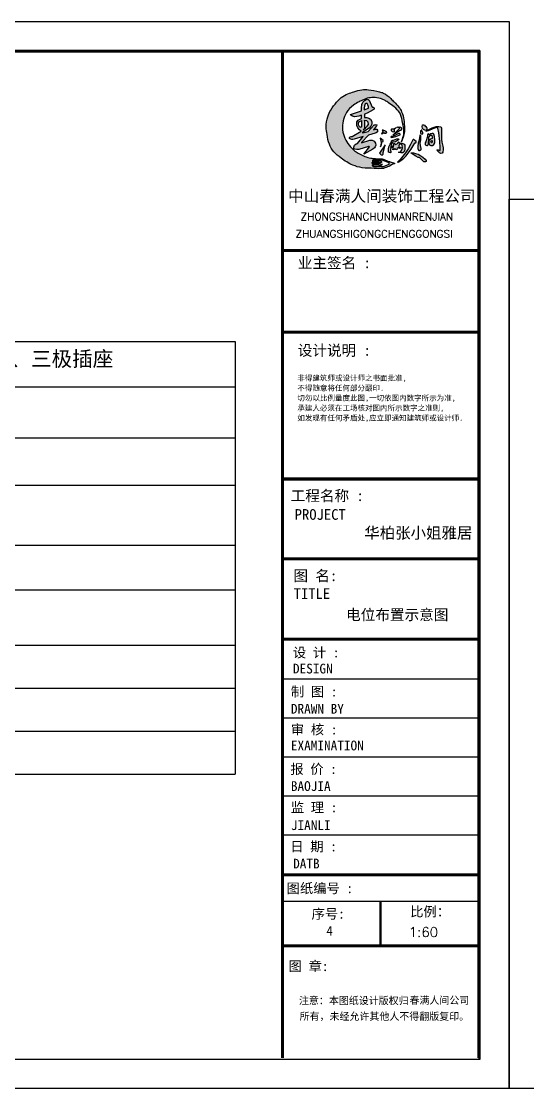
# Model space of a CAD drawing. Header units: millimetres. Extents: x 71641 to 191108, y -23091 to 29972.
# Drawn here: x 107684 to 115741, y 13003 to 29972 of the extents above; entities that cross this region are included whole.
import ezdxf

# ---------------------------------------------------------------- set-up
doc = ezdxf.new("R2010")
doc.units = ezdxf.units.MM
doc.layers.add('00', color=1, linetype='Continuous')
doc.layers.add('家具', color=40, linetype='Continuous')
doc.styles.add('2121212', font='SIMFANG.TTF', dxfattribs={"height": 180})
doc.styles.add('ROMAND', font='romand.shx', dxfattribs={"height": 100})
doc.styles.get("Standard").update_dxf_attribs({"font": 'SimSun.ttf', "height": 150})
doc.styles.add('STYLE-50B', font='SimSun.ttf', dxfattribs={"width": 0.766, "height": 150})

msp = doc.modelspace()

# ---------------------------------------------------------------- hatches: boundary and pattern name
at = {"layer": '00', "lineweight": -2}
h = msp.add_hatch(color=8, dxfattribs=at)
edge = h.paths.add_edge_path()
edge.add_spline(control_points=[(113119.9, 27836.4), (113100.7, 27844.5), (113056.4, 27866.1), (112977.8, 27917.8), (112895.4, 27999.8), (112847.7, 28075.5), (112830, 28116.1), (112829.2, 28117.8)], knot_values=[22078.9086952, 22078.9086952, 22078.9086952, 22078.9086952, 22412.0370462, 22864.4170592, 23573.3523889, 24248.6635149, 24278.3398716, 24278.3398716, 24278.3398716, 24278.3398716], degree=3, periodic=0)
edge.add_line((112829.2, 28117.8), (112564.6, 28087.7))
edge.add_spline(control_points=[(112564.6, 28087.7), (112570.1, 28064.1), (112589.9, 27996.2), (112653.3, 27888.6), (112788, 27783.2), (112933.6, 27685.4), (113059.3, 27652), (113114.1, 27644.6), (113118.6, 27644)], knot_values=[12526.9809667, 12526.9809667, 12526.9809667, 12526.9809667, 12912.7637596, 13656.4430566, 14467.9260646, 15619.1992168, 16432.6725192, 16505.4951903, 16505.4951903, 16505.4951903, 16505.4951903], degree=3, periodic=0)
edge.add_line((113118.6, 27644), (113119.9, 27836.4))
edge = h.paths.add_edge_path()
edge.add_spline(control_points=[(112829.2, 28117.8), (112811.5, 28159), (112787.7, 28250), (112796.1, 28391.4), (112837.1, 28494.5), (112872.7, 28544.3), (112881.4, 28555.3)], knot_values=[24278.3398716, 24278.3398716, 24278.3398716, 24278.3398716, 24990.7579804, 25753.8532453, 26502.7717877, 26725.4830868, 26725.4830868, 26725.4830868, 26725.4830868], degree=3, periodic=0)
edge.add_line((112881.4, 28555.3), (112706.5, 28694.4))
edge.add_spline(control_points=[(112706.5, 28694.4), (112704.5, 28692.1), (112667.8, 28650.9), (112611, 28575.8), (112550.1, 28442.8), (112527.5, 28307.6), (112546.1, 28184.4), (112557.9, 28115.9), (112564.6, 28087.7)], knot_values=[9052.7268521, 9052.7268521, 9052.7268521, 9052.7268521, 9101.9442126, 9929.8603525, 10544.1641473, 11423.717054, 12065.4848554, 12526.9809667, 12526.9809667, 12526.9809667, 12526.9809667], degree=3, periodic=0)
edge.add_line((112564.6, 28087.7), (112829.2, 28117.8))
edge = h.paths.add_edge_path()
edge.add_spline(control_points=[(112881.4, 28555.3), (112906.6, 28587), (112962.4, 28639.2), (113037.8, 28683.4), (113111.2, 28720.3), (113185.7, 28752.1), (113285.8, 28765.4), (113350.6, 28757.2), (113381.2, 28749.3)], knot_values=[26725.4830868, 26725.4830868, 26725.4830868, 26725.4830868, 27368.2238383, 27920.7840449, 28117.8006108, 28678.8842619, 29205.0827509, 29708.3000332, 29708.3000332, 29708.3000332, 29708.3000332], degree=3, periodic=0)
edge.add_line((113381.2, 28749.3), (113405.8, 28844.9))
edge.add_spline(control_points=[(113405.8, 28844.9), (113397.7, 28846.9), (113331.2, 28862.1), (113231.9, 28887), (113092.1, 28891.3), (112985.8, 28852), (112871.4, 28824.1), (112778.4, 28768.9), (112727.4, 28717.6), (112706.5, 28694.4)], knot_values=[5035.9376392, 5035.9376392, 5035.9376392, 5035.9376392, 5168.8232729, 6115.2202096, 6678.484335, 7362.5690304, 7901.5705561, 8555.1500836, 9052.7268521, 9052.7268521, 9052.7268521, 9052.7268521], degree=3, periodic=0)
edge.add_line((112706.5, 28694.4), (112881.4, 28555.3))
edge = h.paths.add_edge_path()
edge.add_spline(control_points=[(113381.2, 28749.3), (113386.6, 28747.9), (113417.6, 28739.2), (113467.9, 28717.7), (113539.4, 28669.6), (113620.9, 28609), (113716, 28524.3), (113745.3, 28386.3), (113764.5, 28281.6), (113771.2, 28210.2), (113769, 28167.2), (113763.7, 28137.6), (113724.1, 28041.3), (113733.4, 28061.2), (113746.3, 28088.7), (113767.5, 28148.9), (113787.4, 28240.6), (113777.2, 28327.3), (113771, 28424.6), (113746.1, 28521.1), (113689.5, 28617.6), (113625.5, 28684.6), (113544.7, 28760.7), (113478.6, 28824.1), (113418.7, 28841.6), (113405.8, 28844.9)], knot_values=[29708.3000332, 29708.3000332, 29708.3000332, 29708.3000332, 29797.0162022, 30219.3345306, 30576.0661067, 31166.9612237, 31854.6098261, 32527.8054293, 33346.1453938, 33558.6889849, 33686.8261365, 33998.2932747, 34349.980564, 34349.980564, 34349.980564, 34833.9894066, 35367.4572126, 35826.6747996, 36215.8320466, 36925.9391555, 37388.482191, 37988.7411764, 38391.3759612, 39174.8490406, 39385.9182032, 39385.9182032, 39385.9182032, 39385.9182032], degree=3, periodic=0)
edge.add_line((113405.8, 28844.9), (113381.2, 28749.3))
h = msp.add_hatch(color=8, dxfattribs=at)
h.paths.add_polyline_path([(113240.2, 28415.6), (113212.4, 28434.7), (113182.9, 28441.6), (113144.7, 28441.6), (113143, 28498.8), (113188.1, 28514.4), (113281.8, 28563), (113297.4, 28575.1), (113295.7, 28595.9), (113283.5, 28606.3), (113266.2, 28609.8), (113215.9, 28719), (113203.7, 28729.5), (113188.1, 28732.9), (113169, 28731.2), (113143, 28715.6), (113117, 28689.6), (113103.1, 28648), (113096.1, 28599.4), (113094.4, 28547.4), (112920.9, 28491.9), (112924.4, 28479.8), (112953.9, 28462.4), (112986.8, 28455.5), (113019.8, 28459), (113052.8, 28464.2), (113096.1, 28479.8), (113096.1, 28427.7), (113075.3, 28419.1), (113042.3, 28400), (113023.3, 28372.3), (113019.8, 28344.5), (113021.5, 28316.8), (113037.1, 28280.4), (113066.6, 28247.4), (113089.2, 28226.6), (112946.9, 28143.4), (112933, 28139.9), (112915.7, 28138.2), (112903.5, 28127.8), (112903.5, 28112.2), (112924.4, 28098.3), (112943.4, 28094.8), (112960.8, 28094.8), (112981.6, 28098.3), (113122.2, 28139.9), (113031.9, 28032.4), (113009.4, 28027.2), (112986.8, 28004.7), (112974.7, 27970), (112974.7, 27947.4), (112992, 27938.8), (113019.8, 27937), (113054.5, 27937), (113207.2, 27982.1), (113219.3, 27980.4), (113221.1, 27976.9), (113132.6, 27860.7), (113278.3, 27942.2), (113302.6, 27963), (113316.5, 27978.6), (113326.9, 28002.9), (113321.7, 28037.6), (113297.4, 28067.1), (113267.9, 28081), (113231.5, 28084.4), (113096.1, 28042.8), (113096.1, 28044.5), (113205.5, 28164.2), (113316.5, 28195.4), (113330.4, 28202.3), (113349.5, 28217.9), (113353, 28243.9), (113339.1, 28257.8), (113318.2, 28257.8), (113287, 28247.4), (113337.3, 28311.6), (113339.1, 28325.4), (113328.7, 28330.6), (113311.3, 28328.9), (113295.7, 28325.4), (113202, 28223.1), (113137.8, 28204.1), (113108.3, 28198.9), (113108.3, 28202.3), (113162.1, 28237), (113217.6, 28275.2), (113247.1, 28308.1), (113259.3, 28337.6), (113259.3, 28377.5)])
h.paths.add_polyline_path([(113203.7, 28370.5), (113205.5, 28334.1), (113188.1, 28308.1), (113158.6, 28280.4), (113140.5, 28264.7), (113134.3, 28256.1), (113120.4, 28247.4), (113140.5, 28264.7), (113143, 28268.2), (113144.7, 28290.8), (113146.5, 28400), (113146.5, 28398.3), (113182.9, 28389.6)], flags=16)
h.paths.add_polyline_path([(113096.1, 28332.4), (113094.4, 28308.1), (113089.2, 28290.8), (113087.5, 28283.8), (113066.6, 28297.7), (113054.5, 28316.8), (113047.6, 28337.6), (113051, 28356.7), (113064.9, 28377.5), (113090.9, 28391.3), (113097.9, 28396.5)], flags=16)
h.paths.add_polyline_path([(113141.3, 28563), (113139.5, 28590.7), (113143, 28627.1), (113153.4, 28658.4), (113167.3, 28663.6), (113184.6, 28663.6), (113198.5, 28646.2), (113205.5, 28613.3), (113207.2, 28592.5)], flags=16)
h = msp.add_hatch(color=8, dxfattribs=at)
h.paths.add_polyline_path([(113694.8, 28162.4), (113712.1, 28165.9), (113713.9, 28178.1), (113712.1, 28179.8), (113698.3, 28186.7), (113686.1, 28186.7), (113661.8, 28178.1), (113628.9, 28157.2), (113588.9, 28143.4), (113575.1, 28139.9), (113568.1, 28139.9), (113562.9, 28136.4), (113568.1, 28127.8), (113602.8, 28129.5), (113642.7, 28141.6)])
h.paths.add_polyline_path([(113654.9, 28219.7), (113594.1, 28164.2), (113606.3, 28167.6), (113700, 28231.8), (113717.3, 28238.7), (113733, 28257.8), (113729.5, 28283.8), (113708.7, 28294.2), (113678, 28290), (113670.5, 28285.6), (113700, 28283.6), (113700, 28268.2)])
h.paths.add_polyline_path([(113588.9, 28216.2), (113606.3, 28212.7), (113616.7, 28214.5), (113618.4, 28228.3), (113615, 28238.7), (113616.7, 28250.9), (113627.1, 28261.3), (113654.9, 28283.8), (113609.8, 28263), (113602.8, 28261.3), (113587.2, 28261.3), (113580.3, 28264.8), (113571.6, 28259.5), (113573.3, 28233.5)])
h.paths.add_polyline_path([(113467.5, 28231.8), (113443.2, 28243.9), (113425.8, 28243.9), (113436.2, 28226.6), (113438, 28217.9), (113413.7, 28183.3), (113432.8, 28186.7), (113451.9, 28204.1), (113469.2, 28191.9), (113483.1, 28191.9), (113495.2, 28200.6), (113497, 28207.5), (113488.3, 28221.4)])
h.paths.add_polyline_path([(113394.6, 28115.6), (113394.6, 28113.9), (113408.5, 28048), (113408.5, 28037.6), (113406.7, 28011.6), (113399.8, 27976.9), (113417.2, 28015.1), (113425.8, 28056.7), (113439.7, 28063.6), (113443.2, 28072.3), (113441.4, 28079.2)])
h.paths.add_polyline_path([(113384.2, 27878.1), (113398.1, 27860.7), (113408.5, 27848.6), (113424.1, 27846.9), (113441.4, 27859), (113441.4, 27885), (113474.4, 28006.4)])
h.paths.add_polyline_path([(113687.8, 28086.2), (113693.1, 28098.3), (113677.4, 28105.2), (113656.6, 28105.2), (113630.6, 28091.4), (113606.3, 28081), (113597.6, 28084.4), (113571.6, 28072.3), (113575.1, 28063.6), (113585.5, 28056.7), (113582, 28051.5), (113573.3, 28049.7), (113554.2, 28022), (113533.4, 27978.6), (113524.7, 27940.5), (113526.5, 27893.7), (113540.4, 27885), (113556, 27883.3), (113562.9, 27888.5), (113561.2, 27904.1), (113557.7, 27918), (113559.4, 27952.6), (113606.3, 27989.1), (113599.4, 27957.8), (113594.1, 27931.8), (113606.3, 27933.6), (113615, 27935.3), (113628.9, 27950.9), (113641, 27935.3), (113656.6, 27931.8), (113665.3, 27938.8), (113660.1, 27949.2), (113667, 27954.4), (113679.2, 27961.3), (113684.4, 27966.5), (113693.1, 27957.8), (113703.5, 27952.6), (113719.1, 27956.1), (113722.6, 27963), (113717.3, 27970), (113708.7, 27973.4), (113689.6, 27980.4), (113693.1, 27992.5), (113703.5, 28018.5), (113726, 28018.5), (113745.1, 28002.9), (113750.3, 27959.6), (113739.9, 27931.8), (113720.8, 27904.1), (113701.7, 27893.7), (113684.4, 27890.2), (113694.8, 27885), (113724.3, 27879.8), (113755.5, 27883.3), (113778.1, 27909.3), (113788.5, 27945.7), (113785, 28001.2), (113772.9, 28020.3), (113753.8, 28032.4), (113738.2, 28037.6), (113705.2, 28037.6), (113700, 28046.3), (113687.8, 28054.9), (113677.4, 28053.2), (113677.4, 28048), (113677.4, 28034.1), (113637.5, 28013.3), (113634.1, 28022), (113618.4, 28034.1), (113613.2, 28028.9), (113613.2, 28022), (113613.2, 28004.7), (113578.5, 27982.1), (113561.2, 27964.8), (113562.9, 27976.9), (113568.1, 28011.6), (113583.7, 28041.1), (113597.6, 28051.5), (113639.3, 28058.4)])
h = msp.add_hatch(color=8, dxfattribs=at)
h.paths.add_polyline_path([(113796, 27883.7), (113756.2, 27828.2), (113711.2, 27775.7), (113675.2, 27738.2), (113671.4, 27735.9), (113669.2, 27732.2), (113678.2, 27730.7), (113692.4, 27738.2), (113724, 27758.4), (113771.2, 27798.9), (113807.3, 27834.9), (113841.1, 27875.4), (113888.3, 27941.4), (113916.9, 27991.7), (113946.2, 28033), (113967.9, 28053.2), (113966.3, 28058.5), (113940.1, 28085.5), (113931.9, 28088.5), (113928.1, 28091.5), (113918.4, 28091.5), (113911.6, 28086.2), (113905.6, 28078), (113876.3, 28016.4), (113838.1, 27947.4)])
h.paths.add_polyline_path([(113956.7, 27871.7), (113922.9, 27879.9), (113901.1, 27883.7), (113886.1, 27883.7), (113885.3, 27880.7), (113889.1, 27877.7), (113920.6, 27855.9), (113961.9, 27826.7), (113999.4, 27807.2), (114011.5, 27804.9), (114022, 27799.7), (114043.7, 27783.2), (114073, 27753.2), (114090.3, 27738.2), (114105.3, 27737.4), (114113.6, 27738.2), (114123.3, 27746.4), (114124.8, 27759.2), (114109.8, 27779.4), (114073.8, 27811.7), (114039.2, 27836.4), (113997.2, 27858.2)])
h.paths.add_polyline_path([(113991.9, 27951.2), (113996.7, 27933.7), (114007.4, 27921.1), (114021, 27920.2), (114035.5, 27926), (114045.2, 27935.7), (114045.2, 27952.1), (114034.6, 27996.7), (114031.7, 28037.4), (114038.4, 28086.8), (114042.3, 28119.8), (114042.3, 28136.2), (114038.4, 28150.8), (114034.6, 28159.5), (114030.7, 28162.4), (114026.8, 28160.5), (114019, 28122.7), (114007.4, 28066.5), (113999.7, 28033.5), (113991.9, 27989)])
h.paths.add_polyline_path([(114071.4, 28205), (114065.6, 28213.7), (114055.9, 28225.4), (114056.9, 28235.1), (114054.9, 28240.9), (114051, 28244.7), (114044.8, 28242.2), (114043.3, 28237), (114037.5, 28230.2), (114032.6, 28214.7), (114036.5, 28194.4), (114048.1, 28181.8), (114061.7, 28180.8), (114072.4, 28189.5)])
h.paths.add_polyline_path([(114069.5, 28269.9), (114083, 28251.5), (114103.4, 28240.9), (114118.9, 28238.9), (114130.6, 28243.8), (114134.4, 28257.3), (114134.4, 28277.7), (114130.6, 28286.4), (114120.9, 28300), (114107.3, 28306.8), (114096.6, 28319.4), (114085, 28328.1), (114074.3, 28329), (114074.3, 28327.1), (114067.5, 28328.1), (114064.6, 28321.3), (114063.7, 28298)])
h.paths.add_polyline_path([(114324.5, 28199.2), (114342.9, 28064.5), (114349.7, 27966.7), (114348.7, 27921.1), (114340, 27918.2), (114316.7, 27927), (114303.1, 27927.9), (114293.4, 27926), (114318.7, 27902.7), (114335.1, 27884.3), (114357.4, 27871.7), (114380.7, 27875.6), (114392.3, 27893), (114396.2, 27932.8), (114395.2, 27962.8), (114390.4, 27987), (114376.8, 28050), (114372, 28101.4), (114367.1, 28207), (114370, 28257.3), (114370, 28277.7), (114365.2, 28288.3), (114351.6, 28297.1), (114324.5, 28301.9), (114285.7, 28300), (114222.7, 28278.7), (114158.7, 28247.7), (114132.5, 28232.2), (114125.8, 28223.6), (114137.3, 28225.4), (114159.6, 28233.1), (114285.7, 28286.4), (114296.4, 28287.4), (114303.1, 28287.4), (114309.9, 28271.9)])
h.paths.add_polyline_path([(114168.4, 28133.3), (114177.1, 28144), (114194.5, 28160.5), (114204.2, 28164.3), (114211, 28164.3), (114215.9, 28157.5), (114219.8, 28133.3), (114221.7, 28112), (114192.6, 28098.4), (114172.2, 28081), (114166.4, 28066.5), (114166.4, 28037.4), (114178.1, 28010.3), (114202.3, 27997.7), (114226.5, 27999.6), (114247.9, 28013.2), (114262.4, 28039.3), (114261.4, 28090.7), (114258.5, 28141.1), (114246.9, 28180.8), (114235.3, 28188.6), (114219.8, 28189.5), (114202.3, 28183.7), (114182.9, 28174), (114170.3, 28167.2), (114165.5, 28176.9), (114160.6, 28181.8), (114153.8, 28179.8), (114151.9, 28176.9), (114149, 28168.2), (114144.1, 28142), (114118.9, 28058.7), (114111.2, 28039.3), (114109.2, 28023.8), (114111.2, 28014.2), (114118.9, 28004.5), (114133.5, 28000.6), (114148, 28000.6), (114156.7, 28008.3), (114161.6, 28023.8), (114163.5, 28051), (114166.4, 28078.1)])
h.paths.add_polyline_path([(114206.2, 28073.3), (114199.4, 28061.6), (114203.3, 28049), (114208.1, 28039.3), (114214.9, 28041.3), (114220.7, 28051), (114222.7, 28064.5), (114221.7, 28080)], flags=17)
h = msp.add_hatch(color=8, dxfattribs=at)
edge = h.paths.add_edge_path()
edge.add_spline(control_points=[(113118.6, 27644), (113177.7, 27636.6), (113286, 27636.9), (113467.8, 27618.8), (113555.1, 27684.3), (113632.1, 27713.3), (113575.8, 27728.6), (113550.8, 27738.8), (113490.8, 27760.1), (113454.2, 27776.6), (113413.8, 27787), (113367.1, 27785.8), (113307.2, 27789.8), (113231.5, 27799.2), (113169.9, 27816.4), (113129.3, 27832.4), (113119.9, 27836.4)], knot_values=[16505.4951903, 16505.4951903, 16505.4951903, 16505.4951903, 17462.3077668, 18254.4247333, 19263.7708235, 19286.2944091, 19393.4635025, 19769.7226662, 20039.9311746, 20323.7129803, 20426.2024151, 20700.6446924, 21064.1874572, 21384.0969902, 21917.1209957, 22078.9086952, 22078.9086952, 22078.9086952, 22078.9086952], degree=3, periodic=0)
edge.add_line((113119.9, 27836.4), (113118.6, 27644))
h.paths.add_polyline_path([(113266.3, 27718.5), (113265.7, 27729.7), (113271.6, 27735), (113378.1, 27731.5), (113377.2, 27727.7), (113376.1, 27719.7), (113375.8, 27715.6), (113379.9, 27705), (113269.9, 27708.5)], flags=16)
h.paths.add_polyline_path([(113274, 27688.6), (113385.2, 27685.6), (113384.3, 27681.2), (113383.4, 27676.8), (113384.9, 27672.4), (113386.4, 27668), (113390.2, 27664.4), (113394, 27660.9), (113291.6, 27664.4, -0.4857192)], flags=16)
h.paths.add_polyline_path([(113275.2, 27748.5, -0.4993536), (113294, 27773.2), (113378.7, 27772.6), (113379.3, 27773.2), (113379.3, 27772.6), (113375.5, 27769.4), (113371.6, 27765.6), (113370.5, 27753.8), (113372.2, 27747.3, -0.1716796), (113370.5, 27746.8)], flags=16)
h.paths.add_polyline_path([(113386.6, 27752), (113387.5, 27759.7), (113392.5, 27765), (113398.7, 27768.5), (113407.7, 27770.5), (113417, 27769.7), (113419.9, 27769.7), (113533.4, 27726.2), (113534, 27696.8), (113441.7, 27660.9), (113435, 27659.2), (113430.6, 27658.8), (113419, 27661.1), (113409.3, 27667.4), (113404.6, 27676.2), (113406.4, 27684.2), (113413.4, 27688.6), (113431.7, 27694.4), (113405.2, 27702.7), (113397.2, 27707.8), (113392.8, 27716.2), (113394.4, 27723.9), (113401.1, 27727.9), (113412.5, 27732.9), (113424, 27737.9), (113392.2, 27746.8)], flags=16)

# ---------------------------------------------------------------- linework, layer by layer
at = {"color": 3, "lineweight": -2}
for p, q in [((114980.4, 29507.1), (92017.3, 29507.1)), ((114967, 29493.7), (92030.7, 29493.7)), ((114953.6, 29480.3), (92044.1, 29480.3)), ((111826.7, 13494.6), (111826.7, 29480.3)), ((111840.1, 13494.6), (111840.1, 29480.3)), ((111853.5, 13494.6), (111853.5, 29480.3)), ((114953.6, 13494.6), (114953.6, 29480.3)), ((114967, 13481.2), (114967, 29493.7)), ((114980.4, 13467.8), (114980.4, 29507.1))]:
    msp.add_line(p, q, dxfattribs=at)
at = {"color": 3, "ltscale": 2}
for p, q in [((97709.2, 24880.6), (111083.9, 24880.6)), ((111083.9, 24880.6), (111083.9, 18000.6)), ((97696, 24160.4), (111083.9, 24160.4)), ((97709.2, 23348), (111083.9, 23348)), ((97709.2, 22600), (111083.9, 22600)), ((97709.2, 22600), (111083.9, 22600)), ((97709.2, 21644.5), (111083.9, 21644.5)), ((97709.2, 20935.4), (111083.9, 20935.4)), ((97709.2, 20053.8), (111083.9, 20053.8)), ((97709.2, 19369.4), (111083.9, 19369.4)), ((97709.2, 18685), (111083.9, 18685)), ((97709.2, 18000.6), (111083.9, 18000.6))]:
    msp.add_line(p, q, dxfattribs=at)
at = {"color": 3, "lineweight": -2}
msp.add_lwpolyline([(92017.3, 29507.1), (114980.4, 29507.1), (114980.4, 13467.8), (92017.3, 13467.8)], close=True, dxfattribs=at)
at = {"layer": '00', "color": 8, "lineweight": -2}
for p, q in [((111853.5, 26342.7), (114953.6, 26342.7)), ((111853.5, 26329.4), (114953.6, 26329.4)), ((111853.5, 26316), (114953.6, 26316)), ((111853.5, 25044.9), (114953.6, 25044.9)), ((111853.5, 25031.5), (114953.6, 25031.5)), ((111853.5, 25018.1), (114953.6, 25018.1)), ((111853.5, 22712), (114953.6, 22712)), ((111853.5, 22698.6), (114953.6, 22698.6)), ((111853.5, 22685.2), (114953.6, 22685.2)), ((111853.5, 21441.7), (114953.6, 21441.7)), ((111853.5, 21428.3), (114953.6, 21428.3)), ((111853.5, 21415), (114953.6, 21415)), ((111853.5, 20165.1), (114953.6, 20165.1)), ((111853.5, 20151.8), (114953.6, 20151.8)), ((111853.5, 20138.4), (114953.6, 20138.4)), ((111853.5, 19518.2), (114953.6, 19518.2)), ((111853.5, 18898.1), (114953.6, 18898.1)), ((111853.5, 18277.9), (114953.6, 18277.9)), ((111853.5, 17657.8), (114953.6, 17657.8)), ((111853.5, 17037.6), (114953.6, 17037.6)), ((111853.5, 16417.4), (114953.6, 16417.4)), ((111853.5, 16417.4), (114953.6, 16417.4)), ((111853.5, 16417.4), (114953.6, 16417.4)), ((111853.5, 16404.1), (114953.6, 16404.1)), ((111853.5, 16390.7), (114953.6, 16390.7)), ((111853.5, 15985.2), (114953.6, 15985.2)), ((113388, 15985.2), (113388, 15288.9)), ((113395.8, 15985.2), (113395.8, 15288.9)), ((113403.5, 15985.2), (113403.5, 15288.9)), ((111851.9, 15288.9), (114952.1, 15288.9)), ((111851.9, 15275.5), (114952.1, 15275.5)), ((111851.9, 15262.1), (114952.1, 15262.1))]:
    msp.add_line(p, q, dxfattribs=at)
for points in [[(91552.2, 29972.3), (115445.5, 29972.3), (115445.5, 13002.6), (91552.2, 13002.6)], [(112920.9, 28491.9), (113094.4, 28547.4), (113096.1, 28599.4), (113103.1, 28648), (113117, 28689.6), (113143, 28715.6), (113169, 28731.2), (113188.1, 28732.9), (113203.7, 28729.5), (113215.9, 28719), (113266.2, 28609.8), (113283.5, 28606.3), (113295.7, 28595.9), (113297.4, 28575.1), (113281.8, 28563), (113188.1, 28514.4), (113143, 28498.8), (113144.7, 28441.6), (113182.9, 28441.6), (113212.4, 28434.7), (113240.2, 28415.6), (113259.3, 28377.5), (113259.3, 28337.6), (113247.1, 28308.1), (113217.6, 28275.2), (113162.1, 28237), (113108.3, 28202.3), (113108.3, 28198.9), (113137.8, 28204.1), (113202, 28223.1), (113295.7, 28325.4), (113311.3, 28328.9), (113328.7, 28330.6), (113339.1, 28325.4), (113337.3, 28311.6), (113287, 28247.4), (113318.2, 28257.8), (113339.1, 28257.8), (113353, 28243.9), (113349.5, 28217.9), (113330.4, 28202.3), (113316.5, 28195.4), (113205.5, 28164.2), (113096.1, 28044.5), (113096.1, 28042.8), (113231.5, 28084.4), (113267.9, 28081), (113297.4, 28067.1), (113321.7, 28037.6), (113326.9, 28002.9), (113316.5, 27978.6), (113302.6, 27963), (113278.3, 27942.2), (113132.6, 27860.7), (113221.1, 27976.9), (113219.3, 27980.4), (113207.2, 27982.1), (113054.5, 27937), (113019.8, 27937), (112992, 27938.8), (112974.7, 27947.4), (112974.7, 27970), (112986.8, 28004.7), (113009.4, 28027.2), (113031.9, 28032.4), (113122.2, 28139.9), (112981.6, 28098.3), (112960.8, 28094.8), (112943.4, 28094.8), (112924.4, 28098.3), (112903.5, 28112.2), (112903.5, 28127.8), (112915.7, 28138.2), (112933, 28139.9), (112946.9, 28143.4), (113089.2, 28226.6), (113066.6, 28247.4), (113037.1, 28280.4), (113021.5, 28316.8), (113019.8, 28344.5), (113023.3, 28372.3), (113042.3, 28400), (113075.3, 28419.1), (113096.1, 28427.7), (113096.1, 28479.8), (113052.8, 28464.2), (113019.8, 28459), (112986.8, 28455.5), (112953.9, 28462.4), (112924.4, 28479.8)], [(113141.3, 28563), (113207.2, 28592.5), (113205.5, 28613.3), (113198.5, 28646.2), (113184.6, 28663.6), (113167.3, 28663.6), (113153.4, 28658.4), (113143, 28627.1), (113139.5, 28590.7)], [(113097.9, 28396.5), (113096.1, 28332.4), (113094.4, 28308.1), (113089.2, 28290.8), (113087.5, 28283.8), (113066.6, 28297.7), (113054.5, 28316.8), (113047.6, 28337.6), (113051, 28356.7), (113064.9, 28377.5), (113090.9, 28391.3)], [(113146.5, 28400), (113144.7, 28290.8), (113143, 28268.2), (113134.3, 28256.1), (113120.4, 28247.4), (113158.6, 28280.4), (113188.1, 28308.1), (113205.5, 28334.1), (113203.7, 28370.5), (113182.9, 28389.6), (113146.5, 28398.3)], [(113425.8, 28243.9), (113436.2, 28226.6), (113438, 28217.9), (113413.7, 28183.3), (113432.8, 28186.7), (113451.9, 28204.1), (113469.2, 28191.9), (113483.1, 28191.9), (113495.2, 28200.6), (113497, 28207.5), (113488.3, 28221.4), (113467.5, 28231.8), (113443.2, 28243.9)], [(113712.1, 28179.8), (113698.3, 28186.7), (113686.1, 28186.7), (113661.8, 28178.1), (113628.9, 28157.2), (113588.9, 28143.4), (113575.1, 28139.9), (113568.1, 28139.9), (113562.9, 28136.4), (113568.1, 28127.8), (113602.8, 28129.5), (113642.7, 28141.6), (113694.8, 28162.4), (113712.1, 28165.9), (113713.9, 28178.1)], [(113654.9, 28283.8), (113627.1, 28261.3), (113616.7, 28250.9), (113615, 28238.7), (113618.4, 28228.3), (113616.7, 28214.5), (113606.3, 28212.7), (113588.9, 28216.2), (113573.3, 28233.5), (113571.6, 28259.5), (113580.3, 28264.8), (113587.2, 28261.3), (113602.8, 28261.3), (113609.8, 28263)], [(113670.5, 28289), (113708.7, 28294.2), (113729.5, 28283.8), (113733, 28257.8), (113717.3, 28238.7), (113700, 28231.8), (113606.3, 28167.6), (113594.1, 28164.2), (113654.9, 28219.7), (113700, 28268.2), (113700, 28280.4), (113696.5, 28283.8), (113670.5, 28285.6), (113679.2, 28290.8)], [(114045.2, 28243.8), (114043.3, 28237), (114037.5, 28230.2), (114032.6, 28214.7), (114036.5, 28194.4), (114048.1, 28181.8), (114061.7, 28180.8), (114072.4, 28189.5), (114071.4, 28205), (114065.6, 28213.7), (114055.9, 28225.4), (114056.9, 28235.1), (114054.9, 28240.9), (114051, 28244.7), (114046.2, 28242.8)], [(114074.3, 28329), (114085, 28328.1), (114096.6, 28319.4), (114107.3, 28306.8), (114120.9, 28300), (114130.6, 28286.4), (114134.4, 28277.7), (114134.4, 28257.3), (114130.6, 28243.8), (114118.9, 28238.9), (114103.4, 28240.9), (114083, 28251.5), (114069.5, 28269.9), (114063.7, 28298), (114064.6, 28321.3), (114067.5, 28328.1), (114074.3, 28327.1)], [(114153.8, 28179.8), (114151.9, 28176.9), (114149, 28168.2), (114144.1, 28142), (114118.9, 28058.7), (114111.2, 28039.3), (114109.2, 28023.8), (114111.2, 28014.2), (114118.9, 28004.5), (114133.5, 28000.6), (114148, 28000.6), (114156.7, 28008.3), (114161.6, 28023.8), (114163.5, 28051), (114166.4, 28078.1), (114168.4, 28133.3), (114177.1, 28144), (114194.5, 28160.5), (114204.2, 28164.3), (114211, 28164.3), (114215.9, 28157.5), (114219.8, 28133.3), (114221.7, 28112), (114192.6, 28098.4), (114172.2, 28081), (114166.4, 28066.5), (114166.4, 28037.4), (114178.1, 28010.3), (114202.3, 27997.7), (114226.5, 27999.6), (114247.9, 28013.2), (114262.4, 28039.3), (114261.4, 28090.7), (114258.5, 28141.1), (114246.9, 28180.8), (114235.3, 28188.6), (114219.8, 28189.5), (114202.3, 28183.7), (114182.9, 28174), (114170.3, 28167.2), (114165.5, 28176.9), (114160.6, 28181.8)], [(114125.7, 28223.4), (114132.5, 28232.2), (114158.7, 28247.7), (114222.7, 28278.7), (114285.7, 28300), (114324.5, 28301.9), (114351.6, 28297.1), (114365.2, 28288.3), (114370, 28277.7), (114370, 28257.3), (114367.1, 28207), (114372, 28101.4), (114376.8, 28050), (114390.4, 27987), (114395.2, 27962.8), (114396.2, 27932.8), (114392.3, 27893), (114380.7, 27875.6), (114357.4, 27871.7), (114335.1, 27884.3), (114318.7, 27902.7), (114293.4, 27926), (114303.1, 27927.9), (114316.7, 27927), (114340, 27918.2), (114348.7, 27921.1), (114349.7, 27966.7), (114342.9, 28064.5), (114324.5, 28199.2), (114309.9, 28271.9), (114303.1, 28287.4), (114296.4, 28287.4), (114285.7, 28286.4), (114159.6, 28233.1), (114137.3, 28225.4), (114124.7, 28223.4)], [(113474.4, 28006.4), (113384.2, 27878.1), (113398.1, 27860.7), (113408.5, 27848.6), (113424.1, 27846.9), (113441.4, 27859), (113441.4, 27885)], [(113394.6, 28113.9), (113408.5, 28048), (113408.5, 28037.6), (113406.7, 28011.6), (113399.8, 27976.9), (113417.2, 28015.1), (113425.8, 28056.7), (113439.7, 28063.6), (113443.2, 28072.3), (113441.4, 28079.2), (113394.6, 28115.6)], [(113684.4, 27890.2), (113701.7, 27893.7), (113720.8, 27904.1), (113739.9, 27931.8), (113750.3, 27959.6), (113745.1, 28002.9), (113726, 28018.5), (113703.5, 28018.5), (113693.1, 27992.5), (113689.6, 27980.4), (113708.7, 27973.4), (113717.3, 27970), (113722.6, 27963), (113719.1, 27956.1), (113703.5, 27952.6), (113693.1, 27957.8), (113684.4, 27966.5), (113679.2, 27961.3), (113667, 27954.4), (113660.1, 27949.2), (113665.3, 27938.8), (113656.6, 27931.8), (113641, 27935.3), (113628.9, 27950.9), (113615, 27935.3), (113606.3, 27933.6), (113594.1, 27931.8), (113599.4, 27957.8), (113606.3, 27989.1), (113559.4, 27952.6), (113557.7, 27918), (113561.2, 27904.1), (113562.9, 27888.5), (113556, 27883.3), (113540.4, 27885), (113526.5, 27893.7), (113524.7, 27940.5), (113533.4, 27978.6), (113554.2, 28022), (113573.3, 28049.7), (113582, 28051.5), (113585.5, 28056.7), (113575.1, 28063.6), (113571.6, 28072.3), (113597.6, 28084.4), (113606.3, 28081), (113630.6, 28091.4), (113656.6, 28105.2), (113677.4, 28105.2), (113693.1, 28098.3), (113687.8, 28086.2), (113639.3, 28058.4), (113597.6, 28051.5), (113583.7, 28041.1), (113568.1, 28011.6), (113562.9, 27976.9), (113561.2, 27964.8), (113578.5, 27982.1), (113613.2, 28004.7), (113613.2, 28022), (113613.2, 28028.9), (113618.4, 28034.1), (113634.1, 28022), (113637.5, 28013.3), (113677.4, 28034.1), (113677.4, 28048), (113677.4, 28053.2), (113687.8, 28054.9), (113700, 28046.3), (113705.2, 28037.6), (113738.2, 28037.6), (113753.8, 28032.4), (113772.9, 28020.3), (113785, 28001.2), (113788.5, 27945.7), (113778.1, 27909.3), (113755.5, 27883.3), (113724.3, 27879.8), (113694.8, 27885)], [(113964.2, 28060.7), (113940.1, 28085.5), (113931.9, 28088.5), (113928.1, 28091.5), (113918.4, 28091.5), (113911.6, 28086.2), (113905.6, 28078), (113876.3, 28016.4), (113838.1, 27947.4), (113796, 27883.7), (113756.2, 27828.2), (113711.2, 27775.7), (113675.2, 27738.2), (113671.4, 27735.9), (113669.2, 27732.2), (113678.2, 27730.7), (113692.4, 27738.2), (113724, 27758.4), (113771.2, 27798.9), (113807.3, 27834.9), (113841.1, 27875.4), (113888.3, 27941.4), (113916.9, 27991.7), (113946.2, 28033), (113967.9, 28053.2), (113964.9, 28063), (113949.2, 28077.2)], [(114026.8, 28160.5), (114019, 28122.7), (114007.4, 28066.5), (113999.7, 28033.5), (113991.9, 27989), (113991.9, 27951.2), (113996.7, 27933.7), (114007.4, 27921.1), (114021, 27920.2), (114035.5, 27926), (114045.2, 27935.7), (114045.2, 27952.1), (114034.6, 27996.7), (114031.7, 28037.4), (114038.4, 28086.8), (114042.3, 28119.8), (114042.3, 28136.2), (114038.4, 28150.8), (114034.6, 28159.5), (114030.7, 28162.4)], [(114221.7, 28080), (114222.7, 28064.5), (114220.7, 28051), (114214.9, 28041.3), (114208.1, 28039.3), (114203.3, 28049), (114199.4, 28061.6), (114206.2, 28073.3), (114221.7, 28080)], [(113886.1, 27883.7), (113901.1, 27883.7), (113922.9, 27879.9), (113956.7, 27871.7), (113997.2, 27858.2), (114039.2, 27836.4), (114073.8, 27811.7), (114109.8, 27779.4), (114124.8, 27759.2), (114123.3, 27746.4), (114113.6, 27738.2), (114105.3, 27737.4), (114090.3, 27738.2), (114073, 27753.2), (114043.7, 27783.2), (114022, 27799.7), (114011.5, 27804.9), (113999.4, 27807.2), (113961.9, 27826.7), (113920.6, 27855.9), (113889.1, 27877.7), (113885.3, 27880.7)], [(113378.1, 27731.5), (113376.4, 27723.8), (113375.8, 27715.6), (113379.9, 27705), (113269.9, 27708.5), (113266.3, 27718.5), (113265.7, 27729.7), (113271.6, 27735)], [(113378.1, 27731.5), (113271.6, 27735), (113268.7, 27732.4), (113265.7, 27729.7), (113266.2, 27721.7), (113268.1, 27713.5), (113269.9, 27708.5), (113379.9, 27705), (113377.8, 27710.3), (113375.8, 27715.6), (113376.1, 27719.7), (113377.2, 27727.7)], [(113385.2, 27685.6), (113274, 27688.6), (113273.3, 27683.4), (113274, 27678.1), (113276.9, 27672.2), (113281.4, 27667.8), (113287.4, 27665.1), (113394, 27660.9), (113390.2, 27664.4), (113386.4, 27668), (113384.9, 27672.4), (113383.4, 27676.8), (113384.3, 27681.2), (113385.2, 27685.6)], [(113379.3, 27772.6), (113375.5, 27769.4), (113371.6, 27765.6), (113371.1, 27759.7), (113370.5, 27753.8), (113372.2, 27747.3), (113275.2, 27748.5), (113274.4, 27753.8), (113275.4, 27759.9), (113279.1, 27766.4), (113285.7, 27771.4), (113293.8, 27773.2)], [(113533.4, 27726.2), (113534, 27696.8), (113441.7, 27660.9), (113435, 27659.2), (113430.6, 27658.8), (113419, 27661.1), (113409.3, 27667.4), (113404.6, 27676.2), (113406.4, 27684.2), (113413.4, 27688.6), (113431.7, 27694.4), (113405.2, 27702.7), (113397.2, 27707.8), (113392.8, 27716.2), (113394.4, 27723.9), (113401.1, 27727.9), (113412.5, 27732.9), (113424, 27737.9), (113392.2, 27746.8), (113386.6, 27752), (113387.5, 27759.7), (113392.5, 27765), (113398.7, 27768.5), (113407.7, 27770.5), (113417, 27769.7), (113419.9, 27769.7), (113533.4, 27726.2)], [(115445.5, 27144), (135356.6, 27144), (135356.6, 13002.6), (115445.5, 13002.6)]]:
    msp.add_lwpolyline(points, close=True, dxfattribs=at)
for points in [[(113394, 27660.9), (113291.6, 27664.4, -0.4857192), (113274, 27688.6), (113385.2, 27685.6), (113383.4, 27676.8), (113386.4, 27668)], [(113379.3, 27772.6), (113294, 27773.2, 0.4993536), (113275.2, 27748.5), (113370.5, 27746.8, 0.1716796), (113372.2, 27747.3), (113370.5, 27753.8), (113371.6, 27765.6), (113379.3, 27773.2)]]:
    msp.add_lwpolyline(points, format="xyb", close=True, dxfattribs=at)
at = {"layer": '00', "color": 8, "lineweight": -2, "start_tangent": (0.4255766, 0.9049224), "end_tangent": (0.4255766, 0.9049224)}
msp.add_spline([(113733.4, 28061.2), (113764.8, 28146.7), (113782.4, 28245.4), (113777.5, 28331.6), (113770.6, 28404.5), (113735.3, 28533.2), (113691.5, 28608.4), (113616.3, 28692.5), (113561.6, 28744.9), (113443.6, 28832.9), (113381.4, 28850.7), (113206.8, 28885), (113100.8, 28885), (112976.6, 28851.6), (112879.9, 28821.5), (112773.8, 28759.4), (112700.4, 28687.5), (112608.5, 28561.8), (112561, 28456.5), (112535.2, 28293.1), (112548.3, 28173.2), (112585.6, 28018.3), (112657.2, 27898.2), (112772, 27797.7), (112957.5, 27686.2), (113105.1, 27645.8), (113298.3, 27633.4), (113447.2, 27635), (113621.8, 27709.4), (113625.7, 27711.2), (113607.6, 27720.1), (113540.4, 27742.3), (113492.8, 27760.1), (113443, 27779.2), (113424.3, 27783.8), (113372.8, 27786.6), (113304.5, 27790.7), (113244.9, 27798.7), (113148.3, 27825.2), (113063.6, 27863.9), (112992.7, 27910.7), (112898, 28004.5), (112831.5, 28112.7), (112795.4, 28247.5), (112803.8, 28390.7), (112857, 28521.1), (112969.2, 28639), (113057.8, 28693.2), (113090.9, 28709.9), (113189.2, 28748.2), (113287.3, 28761.2), (113397.3, 28744.8), (113470.4, 28713.7), (113526.9, 28677.6), (113615.7, 28610.8), (113704.4, 28516.7), (113742.7, 28396.1), (113767.8, 28244.3), (113770.5, 28204.4), (113769.5, 28180.3), (113756.2, 28123.3), (113733.4, 28061.2)], degree=3, dxfattribs=at)

# ---------------------------------------------------------------- texts
at = {"layer": '00', "color": 8, "lineweight": -2}
for s, height, style, p in [('中山春满人间装饰工程公司', 182.269, '2121212', (111927.5, 27104.9)), ('ZHONGSHANCHUNMANRENJIAN', 121.513, 'ROMAND', (112127.9, 26807.6)), ('ZHUANGSHIGONGCHENGGONGSI', 121.513, 'ROMAND', (112048, 26533.2)), ('业主签名 :', 170.54, '2121212', (112081.9, 26047.8)), ('设计说明 :', 170.54, '2121212', (112081.9, 24655.5)), ('非得建筑师或设计师之书面批准,', 85.432, 'STYLE-50B', (112075.8, 24258.7)), ('不得随意将任何部分翻印.', 85.432, 'STYLE-50B', (112075.8, 24099.9)), ('切勿以比例量度此图,一切依图内数字所示为准,', 85.432, 'STYLE-50B', (112075.8, 23941.1)), ('承建人必须在工场核对图内所示数字之准则,', 85.432, 'STYLE-50B', (112075.8, 23782.3)), ('如发现有任何矛盾处,应立即通知建筑师或设计师.', 85.432, 'STYLE-50B', (112075.8, 23623.5)), ('工程名称 :', 170.54, '2121212', (111969.3, 22345.1)), ('PROJECT', 170.54, '2121212', (112033.6, 22046.6)), ('图 名:', 170.54, '2121212', (112013.3, 21072.3)), ('TITLE', 170.54, '2121212', (112017.5, 20788.3)), ('设 计 :', 155.04, '2121212', (112005.3, 19858.8)), ('DESIGN', 155.04, '2121212', (112005.3, 19603.8)), ('制 图 :', 155.04, '2121212', (111972.6, 19238)), ('DRAWN BY', 155.04, '2121212', (111972.6, 18965.1)), ('审 核 :', 155.04, '2121212', (111972.6, 18634.4)), ('EXAMINATION', 155.04, '2121212', (111972.6, 18380.6)), ('报 价 :', 155.04, '2121212', (111964.4, 18007.1)), ('BAOJIA', 155.04, '2121212', (111972.6, 17736.2)), ('监 理 :', 155.04, '2121212', (111972.6, 17397)), ('JIANLI', 155.04, '2121212', (111972.6, 17114.5)), ('日 期 :', 155.04, '2121212', (111964.9, 16775.1)), ('DATB', 155.04, '2121212', (112008.3, 16503.6)), ('图纸编号 :', 155.04, '2121212', (111905, 16110.9)), ('序号:', 155.04, '2121212', (112302, 15704.7)), ('比例：', 155.04, '2121212', (113870.9, 15739.9)), ('图 章:', 155.04, '2121212', (111937, 14872.4)), ('注意：本图纸设计版权归', 116.28, '2121212', (112101.3, 14345.1)), ('春满人间公司', 116.28, '2121212', (113859.4, 14349.6)), ('所有，未经允许其他人不得翻版复印。', 116.28, '2121212', (112112.1, 14094))]:
    msp.add_text(s, height=height, dxfattribs=dict(at, style=style)).set_placement(p)
at = {"layer": '00', "color": 8, "lineweight": -2, "attachment_point": 1, "style": '2121212'}
for s, insert, char_height, width in [('{\\fSimSun|b0|i0|c134|p2;\\C2;华柏张小姐雅居}', (113141.3, 21928.7, 0), 180, 2659.922), ('{\\fSimSun|b0|i0|c134|p2;\\C2;电位布置示意图}', (112851.8, 20623.4, 0), 170.544, 2022.223)]:
    msp.add_mtext(s, dxfattribs=dict(at, insert=insert, char_height=char_height, width=width))
at = {"layer": '家具', "color": 2, "insert": (105545.8, 24726.6), "char_height": 240, "width": 8964.636, "attachment_point": 1}
msp.add_mtext('{\\f宋体|b0|i0|c134|p2;单相带开关二、三极插座}', dxfattribs=at)
at = {"layer": '家具', "color": 2, "width": 836.8, "attachment_point": 1, "style": '2121212'}
for s, insert, char_height in [('4', (112537.3, 15589.1), 155), ('{\\Fromand.shx;1:60}', (113849.2, 15569.6), 155.04)]:
    msp.add_mtext(s, dxfattribs=dict(at, insert=insert, char_height=char_height))

doc.saveas('drawing.dxf')
